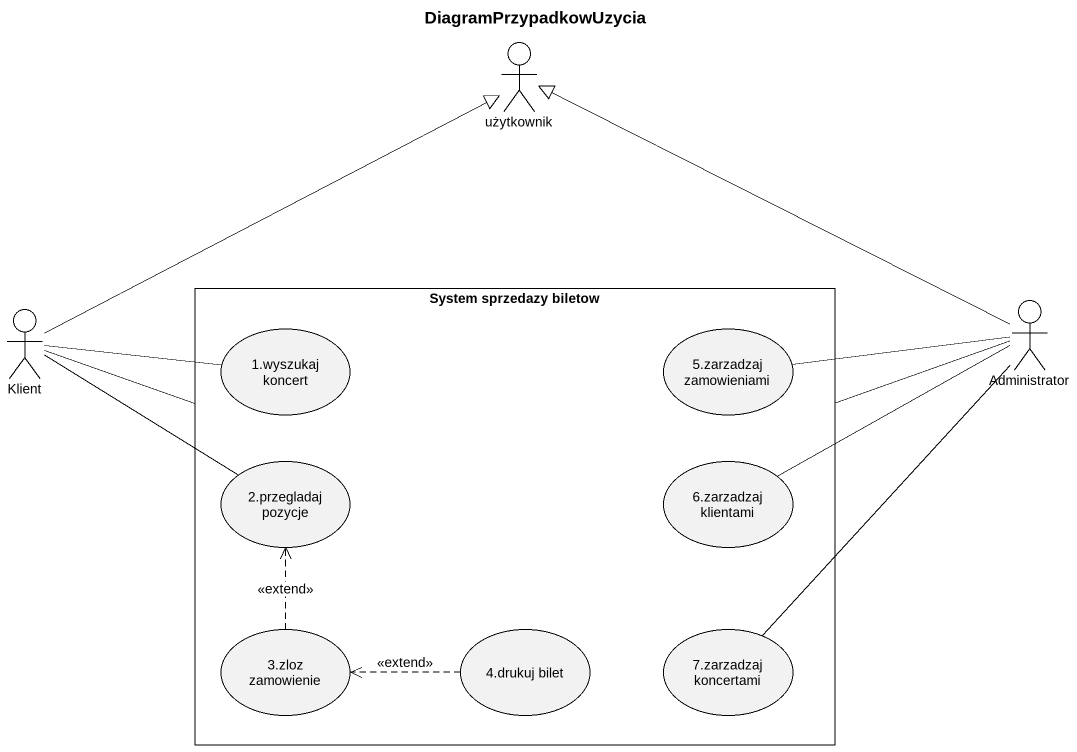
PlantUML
@startuml
title DiagramPrzypadkowUzycia
actor użytkownik
rectangle "System sprzedazy biletow" as System_sprzedazy_biletow {
  usecase "1.wyszukaj koncert" as u1_wyszukaj_koncert
  usecase "5.zarzadzaj zamowieniami" as u5_zarzadzaj_zamowieniami
  usecase "2.przegladaj pozycje" as u2_przegladaj_pozycje
  usecase "6.zarzadzaj klientami" as u6_zarzadzaj_klientami
  usecase "3.zloz zamowienie" as u3_zloz_zamowienie
  usecase "4.drukuj bilet" as u4_drukuj_bilet
  usecase "7.zarzadzaj koncertami" as u7_zarzadzaj_koncertami
}
actor Administrator
actor Klient
Administrator -left-|> użytkownik
Administrator -left- System_sprzedazy_biletow
Administrator -left- u6_zarzadzaj_klientami
Administrator -- u7_zarzadzaj_koncertami
Klient -right-|> użytkownik
Klient -right- System_sprzedazy_biletow
Klient -right- u1_wyszukaj_koncert
u5_zarzadzaj_zamowieniami -right- Administrator
u2_przegladaj_pozycje -left- Klient
u3_zloz_zamowienie .up.> u2_przegladaj_pozycje : <<extend>>
u4_drukuj_bilet .left.> u3_zloz_zamowienie : <<extend>>
@enduml
